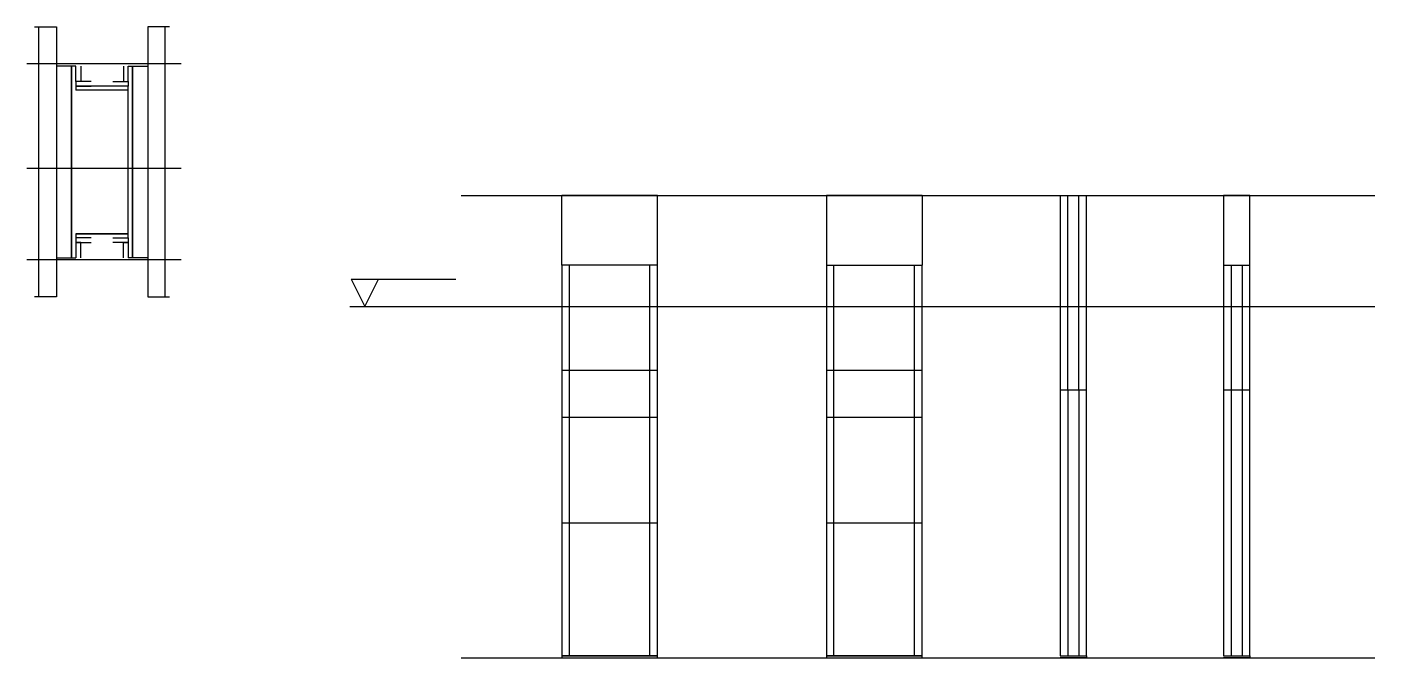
# Model space of a CAD drawing. Header units: metres. Extents: x 4759 to 5997, y 14403 to 14983.
import ezdxf

# ---------------------------------------------------------------- set-up
doc = ezdxf.new("R2010")
doc.units = ezdxf.units.M
for name, color, linetype in [('CHAPA', 7, 'Continuous'), ('COTA', 7, 'Continuous'), ('Hachura', 7, 'Continuous'), ('Madeira', 7, 'Continuous'), ('NIVEL 1° PAV.', 7, 'Continuous'), ('NIVEL 2° PAV.', 7, 'Continuous'), ('Nível', 7, 'Continuous'), ('Painéis', 7, 'Continuous'), ('Perfil Metálico', 7, 'Continuous'), ('SARR_2.2x7', 7, 'Continuous'), ('SARRAFO', 7, 'Continuous')]:
    doc.layers.add(name, color=color, linetype=linetype)

msp = doc.modelspace()

# ---------------------------------------------------------------- linework, layer by layer
at = {"layer": 'CHAPA', "color": 7, "lineweight": 25}
for points in [[(4803.8, 14946.7), (4799.8, 14946.7), (4799.8, 14770.7), (4803.8, 14770.7)], [(4803.8, 14946.7), (4799.8, 14946.7), (4799.8, 14770.7), (4803.8, 14770.7)], [(4851.8, 14946.7), (4855.8, 14946.7), (4855.8, 14770.7), (4851.8, 14770.7)], [(4851.8, 14946.7), (4855.8, 14946.7), (4855.8, 14770.7), (4851.8, 14770.7)], [(4851.8, 14924.7), (4851.8, 14928.3), (4803.8, 14928.3), (4803.8, 14924.7)], [(4851.8, 14924.7), (4851.8, 14928.3), (4803.8, 14928.3), (4803.8, 14924.7)], [(4851.8, 14789.1), (4851.8, 14792.7), (4803.8, 14792.7), (4803.8, 14789.1)], [(4851.8, 14789.1), (4851.8, 14792.7), (4803.8, 14792.7), (4803.8, 14789.1)]]:
    msp.add_lwpolyline(points, dxfattribs=at)
at = {"layer": 'COTA', "color": 7, "lineweight": 25}
for p, q in [((5338.2, 14828), (5250.2, 14828)), ((5250.2, 14764), (5250.2, 14828)), ((5338.2, 14764), (5338.2, 14828)), ((5581.3, 14828), (5493.3, 14828)), ((5493.3, 14828), (5493.3, 14764)), ((5581.3, 14828), (5581.3, 14764))]:
    msp.add_line(p, q, dxfattribs=at)
msp.add_lwpolyline([(5882.3, 14764), (5882.3, 14828), (5858.3, 14828), (5858.3, 14764)], dxfattribs=at)
at = {"layer": 'Hachura', "color": 7, "lineweight": 25}
for p, q in [((4900.6, 14948.7), (4758.8, 14948.7)), ((4900.6, 14852.7), (4758.8, 14852.7)), ((4900.6, 14768.7), (4758.8, 14768.7))]:
    msp.add_line(p, q, dxfattribs=at)
at = {"layer": 'Madeira', "color": 7, "lineweight": 25}
for points in [[(4785.8, 14770.7), (4799.8, 14770.7), (4799.8, 14946.7), (4785.8, 14946.6)], [(4869.8, 14770.7), (4855.8, 14770.7), (4855.8, 14946.7), (4869.8, 14946.6)]]:
    msp.add_lwpolyline(points, dxfattribs=at)
at = {"layer": 'NIVEL 1° PAV.', "color": 7, "lineweight": 25}
msp.add_line((5157.6, 14828), (5997.4, 14828), dxfattribs=at)
at = {"layer": 'NIVEL 2° PAV.', "color": 7, "lineweight": 25}
for p, q in [((5056.8, 14751), (5152.8, 14751)), ((5056.8, 14751), (5069.3, 14726)), ((5069.3, 14726), (5081.8, 14751)), ((5055.4, 14726), (5997.4, 14726))]:
    msp.add_line(p, q, dxfattribs=at)
at = {"layer": 'Nível', "color": 7, "lineweight": 25}
for p, q in [((5157.6, 14828), (5997.4, 14828)), ((5157.6, 14403), (5997.4, 14403))]:
    msp.add_line(p, q, dxfattribs=at)
at = {"layer": 'Painéis', "color": 7, "lineweight": 25}
for p, q in [((5708.2, 14828), (5708.2, 14405)), ((5708.2, 14828), (5732.2, 14828)), ((5732.2, 14405), (5732.2, 14828)), ((5250.2, 14764), (5250.2, 14403)), ((5338.2, 14764), (5250.2, 14764)), ((5338.2, 14403), (5338.2, 14764)), ((5493.3, 14764), (5493.3, 14403)), ((5493.3, 14764), (5581.3, 14764)), ((5581.3, 14403), (5581.3, 14764)), ((5858.3, 14764), (5858.3, 14405)), ((5858.3, 14764), (5882.3, 14764)), ((5882.3, 14405), (5882.3, 14764)), ((5338.2, 14667), (5250.2, 14667)), ((5581.3, 14667), (5493.3, 14667)), ((5732.2, 14649), (5708.2, 14649)), ((5882.3, 14649), (5858.3, 14649)), ((5338.2, 14624), (5250.2, 14624)), ((5581.3, 14624), (5493.3, 14624)), ((5338.2, 14527), (5250.2, 14527)), ((5581.3, 14527), (5493.3, 14527)), ((5250.2, 14405), (5338.2, 14405)), ((5493.3, 14405), (5581.3, 14405)), ((5708.2, 14405), (5732.2, 14405)), ((5858.3, 14405), (5882.3, 14405))]:
    msp.add_line(p, q, dxfattribs=at)
for points in [[(4803.8, 14792.7), (4851.8, 14792.7), (4851.8, 14924.7), (4803.8, 14924.7)], [(5338.2, 14405), (5250.2, 14405), (5250.2, 14403), (5338.2, 14403)], [(5581.3, 14405), (5493.3, 14405), (5493.3, 14403), (5581.3, 14403)], [(5708.2, 14405), (5732.2, 14405), (5732.2, 14403), (5708.2, 14403)], [(5858.3, 14405), (5882.3, 14405), (5882.3, 14403), (5858.3, 14403)]]:
    msp.add_lwpolyline(points, dxfattribs=at)
at = {"layer": 'Perfil Metálico', "color": 7, "lineweight": 25}
for points in [[(4765.8, 14982.7), (4785.8, 14982.7), (4785.8, 14734.7), (4765.8, 14734.7)], [(4781.8, 14734.7), (4769.8, 14734.7), (4769.8, 14982.7), (4781.8, 14982.7)], [(4889.8, 14982.7), (4869.8, 14982.7), (4869.8, 14734.7), (4889.8, 14734.7)], [(4873.8, 14734.7), (4885.8, 14734.7), (4885.8, 14982.7), (4873.8, 14982.7)]]:
    msp.add_lwpolyline(points, dxfattribs=at)
at = {"layer": 'SARR_2.2x7', "color": 7, "lineweight": 25}
for p, q in [((5715.2, 14649), (5715.2, 14828)), ((5725.2, 14649), (5725.2, 14828)), ((5257.2, 14624), (5257.2, 14764)), ((5331.2, 14624), (5331.2, 14764)), ((5500.3, 14764), (5500.3, 14764)), ((5500.3, 14667), (5500.3, 14764)), ((5574.3, 14667), (5574.3, 14764)), ((5865.3, 14764), (5865.3, 14649)), ((5875.3, 14764), (5875.3, 14649)), ((5500.3, 14527), (5500.3, 14667)), ((5574.3, 14527), (5574.3, 14667)), ((5715.2, 14649), (5715.2, 14405)), ((5725.2, 14649), (5725.2, 14405)), ((5865.3, 14649), (5865.3, 14405)), ((5875.3, 14649), (5875.3, 14405)), ((5257.2, 14527), (5257.2, 14624)), ((5331.2, 14527), (5331.2, 14624)), ((5257.2, 14405), (5257.2, 14527)), ((5331.2, 14405), (5331.2, 14527)), ((5500.3, 14405), (5500.3, 14527)), ((5574.3, 14405), (5574.3, 14527)), ((5257.2, 14405), (5257.2, 14405)), ((5331.2, 14405), (5331.2, 14405)), ((5500.3, 14405), (5500.3, 14405)), ((5574.3, 14405), (5574.3, 14405))]:
    msp.add_line(p, q, dxfattribs=at)
at = {"layer": 'SARRAFO', "color": 7, "lineweight": 25}
for points in [[(4808.2, 14946.7), (4808.2, 14932.7), (4803.8, 14932.7), (4803.8, 14946.7)], [(4847.4, 14946.7), (4847.4, 14932.7), (4851.8, 14932.7), (4851.8, 14946.7)], [(4817.8, 14932.7), (4803.8, 14932.7), (4803.8, 14928.3), (4817.8, 14928.3)], [(4837.8, 14932.7), (4851.8, 14932.7), (4851.8, 14928.3), (4837.8, 14928.3)], [(4817.8, 14789.1), (4803.8, 14789.1), (4803.8, 14784.7), (4817.8, 14784.7)], [(4808.2, 14770.7), (4808.2, 14784.7), (4803.8, 14784.7), (4803.8, 14770.7)], [(4837.8, 14789.1), (4851.8, 14789.1), (4851.8, 14784.7), (4837.8, 14784.7)], [(4847.4, 14770.7), (4847.4, 14784.7), (4851.8, 14784.7), (4851.8, 14770.7)]]:
    msp.add_lwpolyline(points, dxfattribs=at)

doc.saveas('drawing.dxf')
